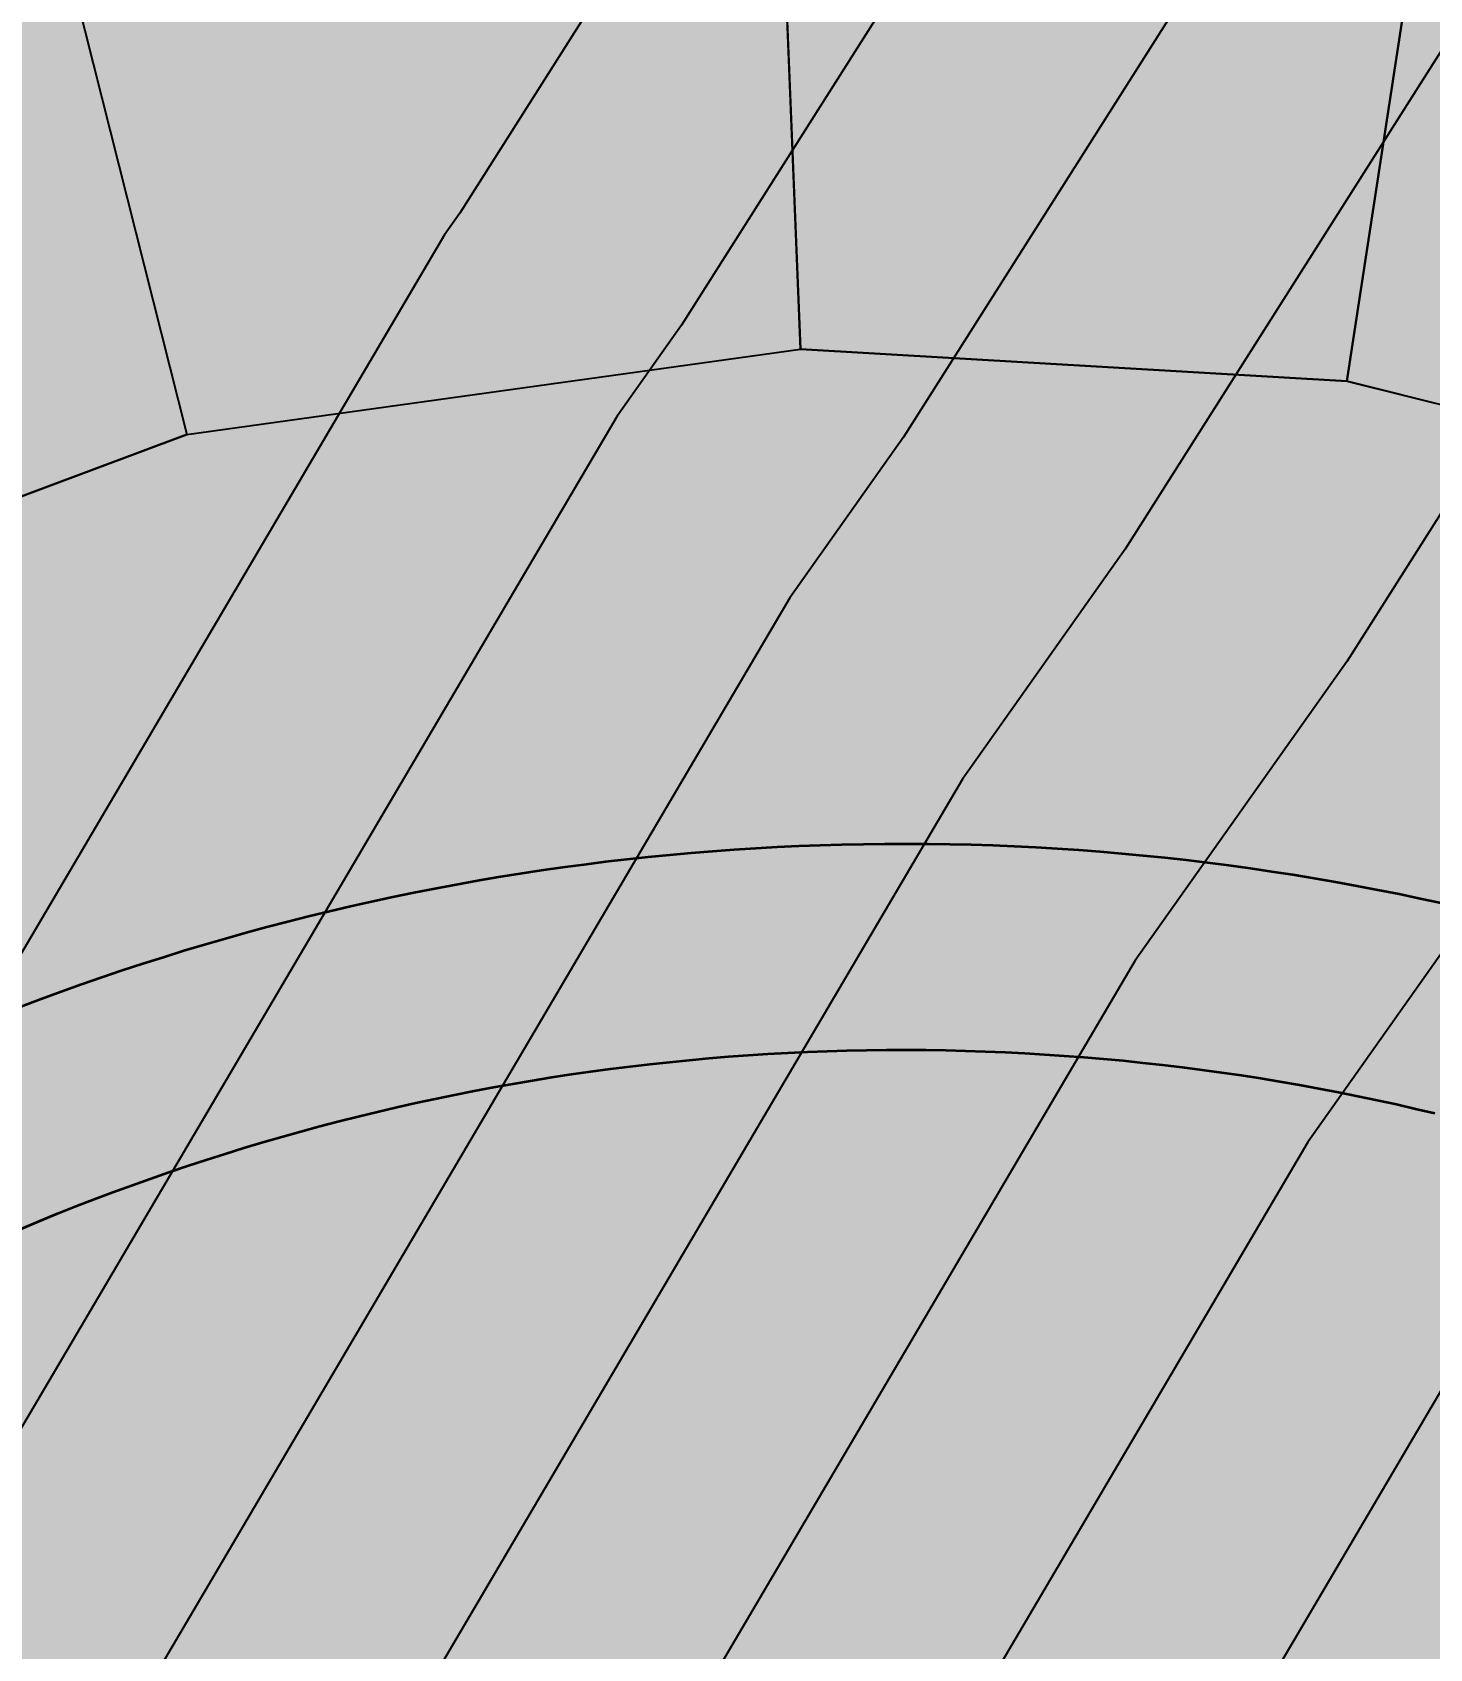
# Model space of a CAD drawing. Header units: metres. Extents: x 2711799 to 2711985, y 1236908 to 1237087.
# Drawn here: x 2711910.061 to 2711911.757, y 1237012.251 to 1237014.214 of the extents above; entities that cross this region are included whole.
import ezdxf

# ---------------------------------------------------------------- set-up
doc = ezdxf.new("R2010")
doc.units = ezdxf.units.M
doc.header["$PDMODE"] = 2
doc.header["$PDSIZE"] = -2
doc.linetypes.add('AUSGEZOGEN', pattern=[0])
for name, color, linetype, lineweight in [('XR$1$STANDARD_1', 7, 'AUSGEZOGEN', 13), ('XR$2$STANDARD_1', 7, 'AUSGEZOGEN', 13), ('XR$5$STANDARD_1', 7, 'AUSGEZOGEN', 13), ('XR$6$Vermassung Decke', 7, 'AUSGEZOGEN', 18)]:
    doc.layers.add(name, color=color, linetype=linetype, lineweight=lineweight)
doc.layers.add('XR$3$V02_Raumstempel', color=7, linetype='AUSGEZOGEN')
doc.layers.add('XR$3$V10_Achsen', color=7, linetype='AUSGEZOGEN')
doc.styles.add('ARIAL', font='arial.ttf')
doc.dimstyles.new('DIMSTYLE_6', dxfattribs={"dimtxt": 0.2, "dimasz": 0.2, "dimexe": 0, "dimexo": 0, "dimgap": 0.1, "dimtad": 2, "dimrnd": 0.005, "dimzin": 4, "dimdsep": 46, "dimtxsty": 'ARIAL', "dimblk1": 'ALL_ML_KREIS', "dimblk2": 'ALL_ML_KREIS', "dimsah": 1, "dimcen": 0, "dimclrd": 7, "dimclre": 7, "dimclrt": 7, "dimadec": 0, "dimazin": 0, "dimtfac": 1, "dimtdec": 0, "dimtix": 1, "dimtmove": 2, "dimatfit": 3, "dimfxl": 0, "dimtzin": 0, "dimlwd": 0, "dimlwe": 18, "dimarcsym": 0})

# ---------------------------------------------------------------- blocks, each defined once
blk = doc.blocks.new('COMPLEXOBJECT_0')
at = {"layer": 'XR$1$STANDARD_1', "color": 7, "linetype": 'AUSGEZOGEN', "lineweight": 13, "transparency": 33554687, "invisible_edges": 3}
for points in [[(46.6485, 9.3572, -1.3266), (20.6477, 30.5331, -1.3266), (46.7775, 7.6803, -1.3266)], [(46.7775, 7.6803, -1.3266), (20.6477, 30.5331, -1.3266), (46.6739, 7.5108, -1.3266)], [(46.6739, 7.5108, -1.3266), (20.6477, 30.5331, -1.3266), (46.7664, 4.4497, -1.3266)], [(46.7664, 4.4497, -1.3266), (20.6477, 30.5331, -1.3266), (47.2711, 2.7839, -1.3266)], [(47.2711, 2.7839, -1.3266), (20.6477, 30.5331, -1.3266), (47.2944, 2.0702, -1.3266)], [(47.2944, 2.0702, -1.3266), (20.6477, 30.5331, -1.3266), (47.276, 1.9483, -1.3266)], [(47.276, 1.9483, -1.3266), (20.6477, 30.5331, -1.3266), (47.951, 0, -1.3266)], [(47.951, 0, -1.3266), (20.6477, 30.5331, -1.3266), (35.4227, 0.3852, -1.3266)]]:
    blk.add_3dface(points, dxfattribs=at)
blk = doc.blocks.new('COMPLEXOBJECT_26')
at = {"layer": 'XR$1$STANDARD_1', "color": 254, "linetype": 'AUSGEZOGEN', "lineweight": 25, "transparency": 33554687, "invisible_edges": 14}
blk.add_3dface([(36.6038, 4.5189, 1.0734), (36.798, 3.7504, 1.0734), (33.4474, 6.827, 1.0734)], dxfattribs=at)
blk = doc.blocks.new('COMPLEXOBJECT_88')
at = {"layer": 'XR$1$STANDARD_1', "color": 117, "linetype": 'AUSGEZOGEN', "lineweight": 25, "transparency": 33554687}
for points, invisible_edges in [([(38.6995, 2.2302, 0.4534), (39.994, 2.1934, 0.4534), (37.5759, 2.2621, 1.1712)], 2), ([(39.994, 2.1934, 0.4534), (39.994, 2.1934, 1.7878), (37.5759, 2.2621, 1.1712)], 14), ([(37.6881, 2.2589, 1.532), (37.5759, 2.2621, 1.1712), (38.916, 2.224, 1.5817)], 3), ([(39.6543, 2.203, 1.7712), (38.916, 2.224, 1.5817), (37.5759, 2.2621, 1.1712)], 14), ([(37.5759, 2.2621, 1.1712), (39.994, 2.1934, 1.7878), (39.6543, 2.203, 1.7712)], 13)]:
    blk.add_3dface(points, dxfattribs=dict(at, invisible_edges=invisible_edges))
blk = doc.blocks.new('COMPLEXOBJECT_90')
at = {"layer": 'XR$1$STANDARD_1', "color": 8, "linetype": 'AUSGEZOGEN', "lineweight": 25, "transparency": 33554687}
for points, invisible_edges in [([(37.2177, 4.6201, 0.4534), (37.5274, 5.847, 0.4534), (37.3848, 3.9589, 0.4534)], 3), ([(39.6274, 5.1975, 0.4534), (37.3848, 3.9589, 0.4534), (39.6274, 5.847, 0.4534)], 3), ([(39.6274, 5.847, 0.4534), (37.3848, 3.9589, 0.4534), (39.2774, 5.597, 0.4534)], 15), ([(37.3848, 3.9589, 0.4534), (37.5274, 5.847, 0.4534), (37.5274, 5.597, 0.4534)], 13), ([(37.5274, 5.597, 0.4534), (39.2774, 5.597, 0.4534), (37.3848, 3.9589, 0.4534)], 14), ([(39.6906, 4.8158, 0.4534), (37.3848, 3.9589, 0.4534), (39.6274, 5.1975, 0.4534)], 3), ([(39.857, 4.4932, 0.4534), (37.3848, 3.9589, 0.4534), (39.6906, 4.8158, 0.4534)], 3), ([(40.1145, 4.2399, 0.4534), (37.3848, 3.9589, 0.4534), (39.857, 4.4932, 0.4534)], 3), ([(40.4557, 4.0709, 0.4534), (37.3848, 3.9589, 0.4534), (40.1145, 4.2399, 0.4534)], 3), ([(40.6549, 4.0293, 0.4534), (37.3848, 3.9589, 0.4534), (40.4557, 4.0709, 0.4534)], 3), ([(43.2072, 3.9516, 0.4534), (37.3848, 3.9589, 0.4534), (40.6549, 4.0293, 0.4534)], 3), ([(37.665, 3.3563, 0.4534), (37.3848, 3.9589, 0.4534), (38.1089, 2.7494, 0.4534)], 2), ([(38.1089, 2.7494, 0.4534), (37.3848, 3.9589, 0.4534), (38.6995, 2.2302, 0.4534)], 3), ([(38.6995, 2.2302, 0.4534), (37.3848, 3.9589, 0.4534), (39.994, 2.1934, 0.4534)], 3), ([(39.994, 2.1934, 0.4534), (37.3848, 3.9589, 0.4534), (43.1544, 2.09, 0.4534)], 3), ([(43.1544, 2.09, 0.4534), (37.3848, 3.9589, 0.4534), (43.2072, 3.9516, 0.4534)], 3)]:
    blk.add_3dface(points, dxfattribs=dict(at, invisible_edges=invisible_edges))
blk = doc.blocks.new('COMPLEXOBJECT_91')
at = {"layer": 'XR$1$STANDARD_1', "color": 31, "linetype": 'AUSGEZOGEN', "lineweight": 25, "transparency": 33554687}
for points, invisible_edges in [([(37.1285, 3.0396, 1.0734), (37.665, 3.3563, 0.4534), (37.6387, 2.3421, 1.0734)], 2), ([(37.6387, 2.3421, 1.0734), (38.1089, 2.7494, 0.4534), (37.665, 3.3563, 0.4534)], 13), ([(38.1089, 2.7494, 0.4534), (37.6387, 2.3421, 1.0734), (37.6144, 2.2973, 1.1194)], 1)]:
    blk.add_3dface(points, dxfattribs=dict(at, invisible_edges=invisible_edges))
blk = doc.blocks.new('COMPLEXOBJECT_93')
at = {"layer": 'XR$1$STANDARD_1', "color": 31, "linetype": 'AUSGEZOGEN', "lineweight": 25, "transparency": 33554687}
for points, invisible_edges in [([(37.6144, 2.2973, 1.1194), (38.1089, 2.7494, 0.4534), (37.6012, 2.2649, 1.1525)], 2), ([(38.1089, 2.7494, 0.4534), (38.6995, 2.2302, 0.4534), (37.6012, 2.2649, 1.1525)], 14), ([(37.5759, 2.2621, 1.1712), (37.5797, 2.2656, 1.1662), (37.6012, 2.2649, 1.1525)], 12), ([(37.6012, 2.2649, 1.1525), (38.6995, 2.2302, 0.4534), (37.5759, 2.2621, 1.1712)], 13)]:
    blk.add_3dface(points, dxfattribs=dict(at, invisible_edges=invisible_edges))
blk = doc.blocks.new('Baugrube_$F38', base_point=(0, 0, -1.3266))
at = {"layer": 'XR$1$STANDARD_1', "color": 31, "linetype": 'AUSGEZOGEN', "lineweight": 25, "transparency": 33554687}
for points in [[(37.3848, 3.9589, 0.4534), (36.798, 3.7504, 1.0734), (36.6038, 4.5189, 1.0734), (37.2177, 4.6201, 0.4534)], [(37.665, 3.3563, 0.4534), (37.1285, 3.0396, 1.0734), (36.798, 3.7504, 1.0734), (37.3848, 3.9589, 0.4534)]]:
    blk.add_3dface(points, dxfattribs=at)
at = {"layer": 'XR$1$STANDARD_1', "color": 7, "linetype": 'AUSGEZOGEN', "lineweight": 13, "transparency": 33554687}
blk.add_blockref('COMPLEXOBJECT_0', (0, 0), dxfattribs=at)
at = {"layer": 'XR$1$STANDARD_1', "color": 254, "linetype": 'AUSGEZOGEN', "lineweight": 13, "transparency": 33554687}
blk.add_blockref('COMPLEXOBJECT_26', (0, 0), dxfattribs=at)
at = {"layer": 'XR$1$STANDARD_1', "color": 8, "linetype": 'AUSGEZOGEN', "lineweight": 13, "transparency": 33554687}
blk.add_blockref('COMPLEXOBJECT_90', (0, 0), dxfattribs=at)
at = {"layer": 'XR$1$STANDARD_1', "color": 31, "linetype": 'AUSGEZOGEN', "lineweight": 13, "transparency": 33554687}
for name in ['COMPLEXOBJECT_91', 'COMPLEXOBJECT_93']:
    blk.add_blockref(name, (0, 0), dxfattribs=at)
at = {"layer": 'XR$1$STANDARD_1', "color": 117, "linetype": 'AUSGEZOGEN', "lineweight": 13, "transparency": 33554687}
blk.add_blockref('COMPLEXOBJECT_88', (0, 0), dxfattribs=at)
blk = doc.blocks.new('Baugrube_$F39', base_point=(0, 0, -1.3266))
at = {"layer": 'XR$1$STANDARD_1', "linetype": 'AUSGEZOGEN', "lineweight": 25, "transparency": 33554687}
for color, points in [(8, [(37.1774, 5.847), (37.5274, 5.847), (37.5274, 5.597), (39.2774, 5.597), (39.2774, 5.847), (39.6274, 5.847), (39.6274, 5.1975), (39.6906, 4.8158), (39.857, 4.4932), (40.1145, 4.2399), (40.4557, 4.0709), (40.6549, 4.0293), (43.2072, 3.9516), (43.1544, 2.09), (39.994, 2.1934), (38.6995, 2.2302), (38.1089, 2.7494), (37.665, 3.3563), (37.3848, 3.9589), (37.2177, 4.6201), (37.1775, 5.1245)]), (31, [(37.3848, 3.9589), (36.798, 3.7504), (36.6038, 4.5189), (37.2177, 4.6201)]), (31, [(37.665, 3.3563), (37.1285, 3.0396), (36.798, 3.7504), (37.3848, 3.9589)]), (31, [(38.1089, 2.7494), (37.6144, 2.2973), (37.6387, 2.3421), (37.1285, 3.0396), (37.665, 3.3563)]), (31, [(38.6995, 2.2302), (37.5759, 2.2621), (37.5797, 2.2656), (37.6012, 2.2649), (37.6144, 2.2973), (38.1089, 2.7494)])]:
    blk.add_hatch(color=color, dxfattribs=at).paths.add_polyline_path(points, flags=16)
at = {"layer": 'XR$1$STANDARD_1', "color": 7, "linetype": 'AUSGEZOGEN', "lineweight": 13, "transparency": 33554687}
for points in [[(37.1774, 5.847), (37.5274, 5.847), (37.5274, 5.597), (39.2774, 5.597), (39.2774, 5.847), (39.6274, 5.847), (39.6274, 5.1975), (39.6906, 4.8158), (39.857, 4.4932), (40.1145, 4.2399), (40.4557, 4.0709), (40.6549, 4.0293), (43.2072, 3.9516), (43.1544, 2.09), (39.994, 2.1934), (38.6995, 2.2302), (38.1089, 2.7494), (37.665, 3.3563), (37.3848, 3.9589), (37.2177, 4.6201), (37.1775, 5.1245), (37.1774, 5.847)], [(37.3848, 3.9589), (36.798, 3.7504), (36.6038, 4.5189), (37.2177, 4.6201), (37.3848, 3.9589)], [(37.665, 3.3563), (37.1285, 3.0396), (36.798, 3.7504), (37.3848, 3.9589), (37.665, 3.3563)], [(38.1089, 2.7494), (37.6144, 2.2973), (37.6387, 2.3421), (37.1285, 3.0396), (37.665, 3.3563), (38.1089, 2.7494)], [(38.6995, 2.2302), (37.5759, 2.2621), (37.5797, 2.2656), (37.6012, 2.2649), (37.6144, 2.2973), (38.1089, 2.7494), (38.6995, 2.2302)]]:
    blk.add_lwpolyline(points, close=True, dxfattribs=at)
blk = doc.blocks.new('MUSTERELEMENT_23')
at = {"layer": 'XR$5$STANDARD_1', "color": 7, "linetype": 'AUSGEZOGEN', "lineweight": 18, "transparency": 33554687}
for p, q in [((12.9105, -11.8501), (12.7651, -11.8869)), ((13.0851, -11.9289), (12.7943, -12.0024)), ((12.9689, -12.0811), (12.8235, -12.1179)), ((13.1435, -12.1599), (12.8527, -12.2334)), ((13.0273, -12.3121), (12.8819, -12.3489))]:
    blk.add_line(p, q, dxfattribs=at)
blk = doc.blocks.new('ALL_ML_KREIS')
at = {"color": 0, "linetype": 'ByBlock', "lineweight": -2}
for p, q in [((0, -0.5), (0, 0.5)), ((-1, 0), (0.5, 0))]:
    blk.add_line(p, q, dxfattribs=at)
blk.add_circle((0, 0), 0.15, dxfattribs=at)
blk = doc.blocks.new('*D1377')
at = {"layer": 'DEFPOINTS', "color": 0, "transparency": 16777216}
for p in [(2711912.6583, 1237013.4876), (2711911.3365, 1237011.4166), (2711911.5069, 1237011.3249)]:
    blk.add_point(p, dxfattribs=at)
at = {"layer": 'XR$6$Vermassung Decke', "color": 7, "lineweight": 18, "transparency": 16777216}
for p, q in [((2711912.6583, 1237013.4876), (2711912.4967, 1237013.5745)), ((2711911.5069, 1237011.3249), (2711911.3365, 1237011.4166))]:
    blk.add_line(p, q, dxfattribs=at)
at = {"layer": 'XR$6$Vermassung Decke', "color": 7, "lineweight": 0, "transparency": 16777216}
blk.add_line((2711912.402, 1237013.3983), (2711911.4312, 1237011.5927), dxfattribs=at)
at = {"layer": 'XR$6$Vermassung Decke', "color": 7, "lineweight": 0, "transparency": 16777216, "xscale": 0.2, "yscale": 0.2, "zscale": 0.2}
for p, rotation in [((2711912.4967, 1237013.5745), 61.73568339642876), ((2711911.3365, 1237011.4166), 241.7356833964287)]:
    blk.add_blockref('ALL_ML_KREIS', p, dxfattribs=dict(at, rotation=rotation))
at = {"layer": 'XR$6$Vermassung Decke', "color": 7, "lineweight": 18, "transparency": 16777216, "insert": (2711912.0903, 1237012.3891), "char_height": 0.2, "width": 0.666667, "attachment_point": 5, "rotation": 61.7357, "style": 'ARIAL'}
blk.add_mtext('2.45', dxfattribs=at)

msp = doc.modelspace()

# ---------------------------------------------------------------- linework, layer by layer
at = {"layer": 'XR$2$STANDARD_1', "color": 1, "linetype": 'AUSGEZOGEN', "lineweight": 35, "transparency": 33554687}
for p, q in [((2711910.8346, 1237013.2151, 640.05), (2711910.8085, 1237013.2125, 640.05)), ((2711910.8346, 1237013.2151, 640.05), (2711910.8085, 1237013.2125, 640.05)), ((2711910.8606, 1237013.2175, 640.05), (2711910.8346, 1237013.2151, 640.05)), ((2711910.8606, 1237013.2175, 640.05), (2711910.8346, 1237013.2151, 640.05)), ((2711910.8867, 1237013.2196, 640.05), (2711910.8606, 1237013.2175, 640.05)), ((2711910.8867, 1237013.2196, 640.05), (2711910.8606, 1237013.2175, 640.05)), ((2711910.9128, 1237013.2215, 640.05), (2711910.8867, 1237013.2196, 640.05)), ((2711910.9128, 1237013.2215, 640.05), (2711910.8867, 1237013.2196, 640.05)), ((2711910.939, 1237013.2232, 640.05), (2711910.9128, 1237013.2215, 640.05)), ((2711910.939, 1237013.2232, 640.05), (2711910.9128, 1237013.2215, 640.05)), ((2711910.9651, 1237013.2246, 640.05), (2711910.939, 1237013.2232, 640.05)), ((2711910.9651, 1237013.2246, 640.05), (2711910.939, 1237013.2232, 640.05)), ((2711910.9912, 1237013.2258, 640.05), (2711910.9651, 1237013.2246, 640.05)), ((2711910.9912, 1237013.2258, 640.05), (2711910.9651, 1237013.2246, 640.05)), ((2711911.0174, 1237013.2268, 640.05), (2711910.9912, 1237013.2258, 640.05)), ((2711911.0174, 1237013.2268, 640.05), (2711910.9912, 1237013.2258, 640.05)), ((2711911.0436, 1237013.2276, 640.05), (2711911.0174, 1237013.2268, 640.05)), ((2711911.0436, 1237013.2276, 640.05), (2711911.0174, 1237013.2268, 640.05)), ((2711911.0697, 1237013.2281, 640.05), (2711911.0436, 1237013.2276, 640.05)), ((2711911.0697, 1237013.2281, 640.05), (2711911.0436, 1237013.2276, 640.05)), ((2711911.0959, 1237013.2284, 640.05), (2711911.0697, 1237013.2281, 640.05)), ((2711911.0959, 1237013.2284, 640.05), (2711911.0697, 1237013.2281, 640.05)), ((2711911.1221, 1237013.2285, 640.05), (2711911.0959, 1237013.2284, 640.05)), ((2711911.1221, 1237013.2285, 640.05), (2711911.0959, 1237013.2284, 640.05)), ((2711911.1483, 1237013.2283, 640.05), (2711911.1221, 1237013.2285, 640.05)), ((2711911.1483, 1237013.2283, 640.05), (2711911.1221, 1237013.2285, 640.05)), ((2711911.1745, 1237013.228, 640.05), (2711911.1483, 1237013.2283, 640.05)), ((2711911.1745, 1237013.228, 640.05), (2711911.1483, 1237013.2283, 640.05)), ((2711911.2006, 1237013.2274, 640.05), (2711911.1745, 1237013.228, 640.05)), ((2711911.2006, 1237013.2274, 640.05), (2711911.1745, 1237013.228, 640.05)), ((2711911.2268, 1237013.2265, 640.05), (2711911.2006, 1237013.2274, 640.05)), ((2711911.2268, 1237013.2265, 640.05), (2711911.2006, 1237013.2274, 640.05)), ((2711911.2529, 1237013.2255, 640.05), (2711911.2268, 1237013.2265, 640.05)), ((2711911.2529, 1237013.2255, 640.05), (2711911.2268, 1237013.2265, 640.05)), ((2711911.2791, 1237013.2242, 640.05), (2711911.2529, 1237013.2255, 640.05)), ((2711911.2791, 1237013.2242, 640.05), (2711911.2529, 1237013.2255, 640.05)), ((2711911.3052, 1237013.2226, 640.05), (2711911.2791, 1237013.2242, 640.05)), ((2711911.3052, 1237013.2226, 640.05), (2711911.2791, 1237013.2242, 640.05)), ((2711911.3313, 1237013.2209, 640.05), (2711911.3052, 1237013.2226, 640.05)), ((2711911.3313, 1237013.2209, 640.05), (2711911.3052, 1237013.2226, 640.05)), ((2711911.3574, 1237013.2189, 640.05), (2711911.3313, 1237013.2209, 640.05)), ((2711911.3574, 1237013.2189, 640.05), (2711911.3313, 1237013.2209, 640.05)), ((2711911.3835, 1237013.2167, 640.05), (2711911.3574, 1237013.2189, 640.05)), ((2711911.3835, 1237013.2167, 640.05), (2711911.3574, 1237013.2189, 640.05)), ((2711911.4096, 1237013.2143, 640.05), (2711911.3835, 1237013.2167, 640.05)), ((2711911.4096, 1237013.2143, 640.05), (2711911.3835, 1237013.2167, 640.05)), ((2711911.4356, 1237013.2116, 640.05), (2711911.4096, 1237013.2143, 640.05)), ((2711911.4356, 1237013.2116, 640.05), (2711911.4096, 1237013.2143, 640.05)), ((2711910.6786, 1237013.1962, 640.05), (2711910.6528, 1237013.1922, 640.05)), ((2711910.6786, 1237013.1962, 640.05), (2711910.6528, 1237013.1922, 640.05)), ((2711910.7046, 1237013.1999, 640.05), (2711910.6786, 1237013.1962, 640.05)), ((2711910.7046, 1237013.1999, 640.05), (2711910.6786, 1237013.1962, 640.05)), ((2711910.7305, 1237013.2034, 640.05), (2711910.7046, 1237013.1999, 640.05)), ((2711910.7305, 1237013.2034, 640.05), (2711910.7046, 1237013.1999, 640.05)), ((2711910.7565, 1237013.2067, 640.05), (2711910.7305, 1237013.2034, 640.05)), ((2711910.7565, 1237013.2067, 640.05), (2711910.7305, 1237013.2034, 640.05)), ((2711910.7825, 1237013.2097, 640.05), (2711910.7565, 1237013.2067, 640.05)), ((2711910.7825, 1237013.2097, 640.05), (2711910.7565, 1237013.2067, 640.05)), ((2711910.8085, 1237013.2125, 640.05), (2711910.7825, 1237013.2097, 640.05)), ((2711910.8085, 1237013.2125, 640.05), (2711910.7825, 1237013.2097, 640.05)), ((2711911.4617, 1237013.2087, 640.05), (2711911.4356, 1237013.2116, 640.05)), ((2711911.4617, 1237013.2087, 640.05), (2711911.4356, 1237013.2116, 640.05)), ((2711911.4877, 1237013.2056, 640.05), (2711911.4617, 1237013.2087, 640.05)), ((2711911.4877, 1237013.2056, 640.05), (2711911.4617, 1237013.2087, 640.05)), ((2711911.5136, 1237013.2023, 640.05), (2711911.4877, 1237013.2056, 640.05)), ((2711911.5136, 1237013.2023, 640.05), (2711911.4877, 1237013.2056, 640.05)), ((2711911.5396, 1237013.1987, 640.05), (2711911.5136, 1237013.2023, 640.05)), ((2711911.5396, 1237013.1987, 640.05), (2711911.5136, 1237013.2023, 640.05)), ((2711911.5655, 1237013.1949, 640.05), (2711911.5396, 1237013.1987, 640.05)), ((2711911.5655, 1237013.1949, 640.05), (2711911.5396, 1237013.1987, 640.05)), ((2711911.5913, 1237013.1909, 640.05), (2711911.5655, 1237013.1949, 640.05)), ((2711911.5913, 1237013.1909, 640.05), (2711911.5655, 1237013.1949, 640.05)), ((2711910.5753, 1237013.179, 640.05), (2711910.5496, 1237013.1742, 640.05)), ((2711910.5753, 1237013.179, 640.05), (2711910.5496, 1237013.1742, 640.05)), ((2711910.6011, 1237013.1837, 640.05), (2711910.5753, 1237013.179, 640.05)), ((2711910.6011, 1237013.1837, 640.05), (2711910.5753, 1237013.179, 640.05)), ((2711910.6269, 1237013.1881, 640.05), (2711910.6011, 1237013.1837, 640.05)), ((2711910.6269, 1237013.1881, 640.05), (2711910.6011, 1237013.1837, 640.05)), ((2711910.6528, 1237013.1922, 640.05), (2711910.6269, 1237013.1881, 640.05)), ((2711910.6528, 1237013.1922, 640.05), (2711910.6269, 1237013.1881, 640.05)), ((2711911.6172, 1237013.1867, 640.05), (2711911.5913, 1237013.1909, 640.05)), ((2711911.6172, 1237013.1867, 640.05), (2711911.5913, 1237013.1909, 640.05)), ((2711911.643, 1237013.1822, 640.05), (2711911.6172, 1237013.1867, 640.05)), ((2711911.643, 1237013.1822, 640.05), (2711911.6172, 1237013.1867, 640.05)), ((2711911.6687, 1237013.1775, 640.05), (2711911.643, 1237013.1822, 640.05)), ((2711911.6687, 1237013.1775, 640.05), (2711911.643, 1237013.1822, 640.05)), ((2711911.6944, 1237013.1726, 640.05), (2711911.6687, 1237013.1775, 640.05)), ((2711911.6944, 1237013.1726, 640.05), (2711911.6687, 1237013.1775, 640.05)), ((2711910.4727, 1237013.1583, 640.05), (2711910.4472, 1237013.1526, 640.05)), ((2711910.4727, 1237013.1583, 640.05), (2711910.4472, 1237013.1526, 640.05)), ((2711910.4983, 1237013.1638, 640.05), (2711910.4727, 1237013.1583, 640.05)), ((2711910.4983, 1237013.1638, 640.05), (2711910.4727, 1237013.1583, 640.05)), ((2711910.5239, 1237013.1691, 640.05), (2711910.4983, 1237013.1638, 640.05)), ((2711910.5239, 1237013.1691, 640.05), (2711910.4983, 1237013.1638, 640.05)), ((2711910.5496, 1237013.1742, 640.05), (2711910.5239, 1237013.1691, 640.05)), ((2711910.5496, 1237013.1742, 640.05), (2711910.5239, 1237013.1691, 640.05)), ((2711911.7201, 1237013.1674, 640.05), (2711911.6944, 1237013.1726, 640.05)), ((2711911.7201, 1237013.1674, 640.05), (2711911.6944, 1237013.1726, 640.05)), ((2711911.7457, 1237013.1621, 640.05), (2711911.7201, 1237013.1674, 640.05)), ((2711911.7457, 1237013.1621, 640.05), (2711911.7201, 1237013.1674, 640.05)), ((2711911.7713, 1237013.1565, 640.05), (2711911.7457, 1237013.1621, 640.05)), ((2711911.7713, 1237013.1565, 640.05), (2711911.7457, 1237013.1621, 640.05)), ((2711910.3962, 1237013.1404, 640.05), (2711910.3709, 1237013.134, 640.05)), ((2711910.3962, 1237013.1404, 640.05), (2711910.3709, 1237013.134, 640.05)), ((2711910.4217, 1237013.1466, 640.05), (2711910.3962, 1237013.1404, 640.05)), ((2711910.4217, 1237013.1466, 640.05), (2711910.3962, 1237013.1404, 640.05)), ((2711910.4472, 1237013.1526, 640.05), (2711910.4217, 1237013.1466, 640.05)), ((2711910.4472, 1237013.1526, 640.05), (2711910.4217, 1237013.1466, 640.05)), ((2711910.3203, 1237013.1205, 640.05), (2711910.2951, 1237013.1135, 640.05)), ((2711910.3203, 1237013.1205, 640.05), (2711910.2951, 1237013.1135, 640.05)), ((2711910.3455, 1237013.1274, 640.05), (2711910.3203, 1237013.1205, 640.05)), ((2711910.3455, 1237013.1274, 640.05), (2711910.3203, 1237013.1205, 640.05)), ((2711910.3709, 1237013.134, 640.05), (2711910.3455, 1237013.1274, 640.05)), ((2711910.3709, 1237013.134, 640.05), (2711910.3455, 1237013.1274, 640.05)), ((2711910.2448, 1237013.0987, 640.05), (2711910.2198, 1237013.0909, 640.05)), ((2711910.2448, 1237013.0987, 640.05), (2711910.2198, 1237013.0909, 640.05)), ((2711910.2699, 1237013.1062, 640.05), (2711910.2448, 1237013.0987, 640.05)), ((2711910.2699, 1237013.1062, 640.05), (2711910.2448, 1237013.0987, 640.05)), ((2711910.2951, 1237013.1135, 640.05), (2711910.2699, 1237013.1062, 640.05)), ((2711910.2951, 1237013.1135, 640.05), (2711910.2699, 1237013.1062, 640.05)), ((2711910.1949, 1237013.083, 640.05), (2711910.17, 1237013.0748, 640.05)), ((2711910.1949, 1237013.083, 640.05), (2711910.17, 1237013.0748, 640.05)), ((2711910.2198, 1237013.0909, 640.05), (2711910.1949, 1237013.083, 640.05)), ((2711910.2198, 1237013.0909, 640.05), (2711910.1949, 1237013.083, 640.05)), ((2711910.1205, 1237013.0578, 640.05), (2711910.0958, 1237013.049, 640.05)), ((2711910.1205, 1237013.0578, 640.05), (2711910.0958, 1237013.049, 640.05)), ((2711910.1452, 1237013.0664, 640.05), (2711910.1205, 1237013.0578, 640.05)), ((2711910.1452, 1237013.0664, 640.05), (2711910.1205, 1237013.0578, 640.05)), ((2711910.17, 1237013.0748, 640.05), (2711910.1452, 1237013.0664, 640.05)), ((2711910.17, 1237013.0748, 640.05), (2711910.1452, 1237013.0664, 640.05)), ((2711910.0713, 1237013.04, 640.05), (2711910.0468, 1237013.0308, 640.05)), ((2711910.0713, 1237013.04, 640.05), (2711910.0468, 1237013.0308, 640.05)), ((2711910.0958, 1237013.049, 640.05), (2711910.0713, 1237013.04, 640.05)), ((2711910.0958, 1237013.049, 640.05), (2711910.0713, 1237013.04, 640.05)), ((2711910.7866, 1237012.9585, 640.05), (2711910.8104, 1237012.9613, 640.05)), ((2711910.7866, 1237012.9585, 640.05), (2711910.8104, 1237012.9613, 640.05)), ((2711910.8104, 1237012.9613, 640.05), (2711910.8343, 1237012.9638, 640.05)), ((2711910.8104, 1237012.9613, 640.05), (2711910.8343, 1237012.9638, 640.05)), ((2711910.8343, 1237012.9638, 640.05), (2711910.8582, 1237012.9662, 640.05)), ((2711910.8343, 1237012.9638, 640.05), (2711910.8582, 1237012.9662, 640.05)), ((2711910.8582, 1237012.9662, 640.05), (2711910.8821, 1237012.9684, 640.05)), ((2711910.8582, 1237012.9662, 640.05), (2711910.8821, 1237012.9684, 640.05)), ((2711910.8821, 1237012.9684, 640.05), (2711910.906, 1237012.9703, 640.05)), ((2711910.8821, 1237012.9684, 640.05), (2711910.906, 1237012.9703, 640.05)), ((2711910.906, 1237012.9703, 640.05), (2711910.9299, 1237012.9721, 640.05)), ((2711910.906, 1237012.9703, 640.05), (2711910.9299, 1237012.9721, 640.05)), ((2711910.9299, 1237012.9721, 640.05), (2711910.9539, 1237012.9736, 640.05)), ((2711910.9299, 1237012.9721, 640.05), (2711910.9539, 1237012.9736, 640.05)), ((2711910.9539, 1237012.9736, 640.05), (2711910.9778, 1237012.9749, 640.05)), ((2711910.9539, 1237012.9736, 640.05), (2711910.9778, 1237012.9749, 640.05)), ((2711910.9778, 1237012.9749, 640.05), (2711911.0018, 1237012.976, 640.05)), ((2711910.9778, 1237012.9749, 640.05), (2711911.0018, 1237012.976, 640.05)), ((2711911.0018, 1237012.976, 640.05), (2711911.0258, 1237012.977, 640.05)), ((2711911.0018, 1237012.976, 640.05), (2711911.0258, 1237012.977, 640.05)), ((2711911.0258, 1237012.977, 640.05), (2711911.0498, 1237012.9777, 640.05)), ((2711911.0258, 1237012.977, 640.05), (2711911.0498, 1237012.9777, 640.05)), ((2711911.0498, 1237012.9777, 640.05), (2711911.0737, 1237012.9781, 640.05)), ((2711911.0498, 1237012.9777, 640.05), (2711911.0737, 1237012.9781, 640.05)), ((2711911.0737, 1237012.9781, 640.05), (2711911.0977, 1237012.9784, 640.05)), ((2711911.0737, 1237012.9781, 640.05), (2711911.0977, 1237012.9784, 640.05)), ((2711911.0977, 1237012.9784, 640.05), (2711911.1217, 1237012.9785, 640.05)), ((2711911.0977, 1237012.9784, 640.05), (2711911.1217, 1237012.9785, 640.05)), ((2711911.1217, 1237012.9785, 640.05), (2711911.1457, 1237012.9784, 640.05)), ((2711911.1217, 1237012.9785, 640.05), (2711911.1457, 1237012.9784, 640.05)), ((2711911.1457, 1237012.9784, 640.05), (2711911.1697, 1237012.978, 640.05)), ((2711911.1457, 1237012.9784, 640.05), (2711911.1697, 1237012.978, 640.05)), ((2711911.1697, 1237012.978, 640.05), (2711911.1937, 1237012.9775, 640.05)), ((2711911.1697, 1237012.978, 640.05), (2711911.1937, 1237012.9775, 640.05)), ((2711911.1937, 1237012.9775, 640.05), (2711911.2177, 1237012.9767, 640.05)), ((2711911.1937, 1237012.9775, 640.05), (2711911.2177, 1237012.9767, 640.05)), ((2711911.2177, 1237012.9767, 640.05), (2711911.2417, 1237012.9757, 640.05)), ((2711911.2177, 1237012.9767, 640.05), (2711911.2417, 1237012.9757, 640.05)), ((2711911.2417, 1237012.9757, 640.05), (2711911.2657, 1237012.9745, 640.05)), ((2711911.2417, 1237012.9757, 640.05), (2711911.2657, 1237012.9745, 640.05)), ((2711911.2657, 1237012.9745, 640.05), (2711911.2896, 1237012.9731, 640.05)), ((2711911.2657, 1237012.9745, 640.05), (2711911.2896, 1237012.9731, 640.05)), ((2711911.2896, 1237012.9731, 640.05), (2711911.3136, 1237012.9715, 640.05)), ((2711911.2896, 1237012.9731, 640.05), (2711911.3136, 1237012.9715, 640.05)), ((2711911.3136, 1237012.9715, 640.05), (2711911.3375, 1237012.9697, 640.05)), ((2711911.3136, 1237012.9715, 640.05), (2711911.3375, 1237012.9697, 640.05)), ((2711911.3375, 1237012.9697, 640.05), (2711911.3614, 1237012.9677, 640.05)), ((2711911.3375, 1237012.9697, 640.05), (2711911.3614, 1237012.9677, 640.05)), ((2711911.3614, 1237012.9677, 640.05), (2711911.3853, 1237012.9655, 640.05)), ((2711911.3614, 1237012.9677, 640.05), (2711911.3853, 1237012.9655, 640.05)), ((2711911.3853, 1237012.9655, 640.05), (2711911.4092, 1237012.963, 640.05)), ((2711911.3853, 1237012.9655, 640.05), (2711911.4092, 1237012.963, 640.05)), ((2711911.4092, 1237012.963, 640.05), (2711911.433, 1237012.9604, 640.05)), ((2711911.4092, 1237012.963, 640.05), (2711911.433, 1237012.9604, 640.05)), ((2711911.433, 1237012.9604, 640.05), (2711911.4568, 1237012.9575, 640.05)), ((2711911.433, 1237012.9604, 640.05), (2711911.4568, 1237012.9575, 640.05)), ((2711910.6442, 1237012.9374, 640.05), (2711910.6678, 1237012.9414, 640.05)), ((2711910.6442, 1237012.9374, 640.05), (2711910.6678, 1237012.9414, 640.05)), ((2711910.6678, 1237012.9414, 640.05), (2711910.6915, 1237012.9452, 640.05)), ((2711910.6678, 1237012.9414, 640.05), (2711910.6915, 1237012.9452, 640.05)), ((2711910.6915, 1237012.9452, 640.05), (2711910.7152, 1237012.9489, 640.05)), ((2711910.6915, 1237012.9452, 640.05), (2711910.7152, 1237012.9489, 640.05)), ((2711910.7152, 1237012.9489, 640.05), (2711910.739, 1237012.9523, 640.05)), ((2711910.7152, 1237012.9489, 640.05), (2711910.739, 1237012.9523, 640.05)), ((2711910.739, 1237012.9523, 640.05), (2711910.7628, 1237012.9555, 640.05)), ((2711910.739, 1237012.9523, 640.05), (2711910.7628, 1237012.9555, 640.05)), ((2711910.7628, 1237012.9555, 640.05), (2711910.7866, 1237012.9585, 640.05)), ((2711910.7628, 1237012.9555, 640.05), (2711910.7866, 1237012.9585, 640.05)), ((2711911.4568, 1237012.9575, 640.05), (2711911.4806, 1237012.9545, 640.05)), ((2711911.4568, 1237012.9575, 640.05), (2711911.4806, 1237012.9545, 640.05)), ((2711911.4806, 1237012.9545, 640.05), (2711911.5044, 1237012.9512, 640.05)), ((2711911.4806, 1237012.9545, 640.05), (2711911.5044, 1237012.9512, 640.05)), ((2711911.5044, 1237012.9512, 640.05), (2711911.5282, 1237012.9477, 640.05)), ((2711911.5044, 1237012.9512, 640.05), (2711911.5282, 1237012.9477, 640.05)), ((2711911.5282, 1237012.9477, 640.05), (2711911.5519, 1237012.944, 640.05)), ((2711911.5282, 1237012.9477, 640.05), (2711911.5519, 1237012.944, 640.05)), ((2711911.5519, 1237012.944, 640.05), (2711911.5755, 1237012.9401, 640.05)), ((2711911.5519, 1237012.944, 640.05), (2711911.5755, 1237012.9401, 640.05)), ((2711911.5755, 1237012.9401, 640.05), (2711911.5992, 1237012.936, 640.05)), ((2711911.5755, 1237012.9401, 640.05), (2711911.5992, 1237012.936, 640.05)), ((2711910.5499, 1237012.9192, 640.05), (2711910.5734, 1237012.9241, 640.05)), ((2711910.5499, 1237012.9192, 640.05), (2711910.5734, 1237012.9241, 640.05)), ((2711910.5734, 1237012.9241, 640.05), (2711910.597, 1237012.9287, 640.05)), ((2711910.5734, 1237012.9241, 640.05), (2711910.597, 1237012.9287, 640.05)), ((2711910.597, 1237012.9287, 640.05), (2711910.6206, 1237012.9332, 640.05)), ((2711910.597, 1237012.9287, 640.05), (2711910.6206, 1237012.9332, 640.05)), ((2711910.6206, 1237012.9332, 640.05), (2711910.6442, 1237012.9374, 640.05)), ((2711910.6206, 1237012.9332, 640.05), (2711910.6442, 1237012.9374, 640.05)), ((2711911.5992, 1237012.936, 640.05), (2711911.6228, 1237012.9317, 640.05)), ((2711911.5992, 1237012.936, 640.05), (2711911.6228, 1237012.9317, 640.05)), ((2711911.6228, 1237012.9317, 640.05), (2711911.6464, 1237012.9272, 640.05)), ((2711911.6228, 1237012.9317, 640.05), (2711911.6464, 1237012.9272, 640.05)), ((2711911.6464, 1237012.9272, 640.05), (2711911.6699, 1237012.9225, 640.05)), ((2711911.6464, 1237012.9272, 640.05), (2711911.6699, 1237012.9225, 640.05)), ((2711911.6699, 1237012.9225, 640.05), (2711911.6934, 1237012.9176, 640.05)), ((2711911.6699, 1237012.9225, 640.05), (2711911.6934, 1237012.9176, 640.05)), ((2711910.4564, 1237012.8978, 640.05), (2711910.4797, 1237012.9034, 640.05)), ((2711910.4564, 1237012.8978, 640.05), (2711910.4797, 1237012.9034, 640.05)), ((2711910.4797, 1237012.9034, 640.05), (2711910.5031, 1237012.9089, 640.05)), ((2711910.4797, 1237012.9034, 640.05), (2711910.5031, 1237012.9089, 640.05)), ((2711910.5031, 1237012.9089, 640.05), (2711910.5265, 1237012.9142, 640.05)), ((2711910.5031, 1237012.9089, 640.05), (2711910.5265, 1237012.9142, 640.05)), ((2711910.5265, 1237012.9142, 640.05), (2711910.5499, 1237012.9192, 640.05)), ((2711910.5265, 1237012.9142, 640.05), (2711910.5499, 1237012.9192, 640.05)), ((2711911.6934, 1237012.9176, 640.05), (2711911.7168, 1237012.9125, 640.05)), ((2711911.6934, 1237012.9176, 640.05), (2711911.7168, 1237012.9125, 640.05)), ((2711911.7168, 1237012.9125, 640.05), (2711911.7402, 1237012.9071, 640.05)), ((2711911.7168, 1237012.9125, 640.05), (2711911.7402, 1237012.9071, 640.05)), ((2711911.7402, 1237012.9071, 640.05), (2711911.7636, 1237012.9016, 640.05)), ((2711911.7402, 1237012.9071, 640.05), (2711911.7636, 1237012.9016, 640.05)), ((2711910.3867, 1237012.8795, 640.05), (2711910.4099, 1237012.8858, 640.05)), ((2711910.3867, 1237012.8795, 640.05), (2711910.4099, 1237012.8858, 640.05)), ((2711910.4099, 1237012.8858, 640.05), (2711910.4331, 1237012.8919, 640.05)), ((2711910.4099, 1237012.8858, 640.05), (2711910.4331, 1237012.8919, 640.05)), ((2711910.4331, 1237012.8919, 640.05), (2711910.4564, 1237012.8978, 640.05)), ((2711910.4331, 1237012.8919, 640.05), (2711910.4564, 1237012.8978, 640.05)), ((2711910.3176, 1237012.8595, 640.05), (2711910.3406, 1237012.8664, 640.05)), ((2711910.3176, 1237012.8595, 640.05), (2711910.3406, 1237012.8664, 640.05)), ((2711910.3406, 1237012.8664, 640.05), (2711910.3636, 1237012.873, 640.05)), ((2711910.3406, 1237012.8664, 640.05), (2711910.3636, 1237012.873, 640.05)), ((2711910.3636, 1237012.873, 640.05), (2711910.3867, 1237012.8795, 640.05)), ((2711910.3636, 1237012.873, 640.05), (2711910.3867, 1237012.8795, 640.05)), ((2711910.249, 1237012.8376, 640.05), (2711910.2718, 1237012.8451, 640.05)), ((2711910.249, 1237012.8376, 640.05), (2711910.2718, 1237012.8451, 640.05)), ((2711910.2718, 1237012.8451, 640.05), (2711910.2947, 1237012.8524, 640.05)), ((2711910.2718, 1237012.8451, 640.05), (2711910.2947, 1237012.8524, 640.05)), ((2711910.2947, 1237012.8524, 640.05), (2711910.3176, 1237012.8595, 640.05)), ((2711910.2947, 1237012.8524, 640.05), (2711910.3176, 1237012.8595, 640.05)), ((2711910.181, 1237012.814, 640.05), (2711910.2036, 1237012.8221, 640.05)), ((2711910.181, 1237012.814, 640.05), (2711910.2036, 1237012.8221, 640.05)), ((2711910.2036, 1237012.8221, 640.05), (2711910.2263, 1237012.8299, 640.05)), ((2711910.2036, 1237012.8221, 640.05), (2711910.2263, 1237012.8299, 640.05)), ((2711910.2263, 1237012.8299, 640.05), (2711910.249, 1237012.8376, 640.05)), ((2711910.2263, 1237012.8299, 640.05), (2711910.249, 1237012.8376, 640.05)), ((2711910.136, 1237012.7972, 640.05), (2711910.1585, 1237012.8057, 640.05)), ((2711910.136, 1237012.7972, 640.05), (2711910.1585, 1237012.8057, 640.05)), ((2711910.1585, 1237012.8057, 640.05), (2711910.181, 1237012.814, 640.05)), ((2711910.1585, 1237012.8057, 640.05), (2711910.181, 1237012.814, 640.05)), ((2711910.0913, 1237012.7797, 640.05), (2711910.1136, 1237012.7886, 640.05)), ((2711910.0913, 1237012.7797, 640.05), (2711910.1136, 1237012.7886, 640.05)), ((2711910.1136, 1237012.7886, 640.05), (2711910.136, 1237012.7972, 640.05)), ((2711910.1136, 1237012.7886, 640.05), (2711910.136, 1237012.7972, 640.05)), ((2711910.047, 1237012.7614, 640.05), (2711910.0691, 1237012.7707, 640.05)), ((2711910.047, 1237012.7614, 640.05), (2711910.0691, 1237012.7707, 640.05)), ((2711910.0691, 1237012.7707, 640.05), (2711910.0913, 1237012.7797, 640.05)), ((2711910.0691, 1237012.7707, 640.05), (2711910.0913, 1237012.7797, 640.05))]:
    msp.add_line(p, q, dxfattribs=at)
at = {"layer": 'XR$3$V02_Raumstempel', "transparency": 33554687}
msp.add_polyline3d([(2711918.4652, 1237024.175, 635), (2711916.1481, 1237021.413, 635), (2711915.6711, 1237020.7039, 635), (2711913.3887, 1237017.209, 635), (2711913.022, 1237016.7252, 635), (2711911.1184, 1237013.7225, 635), (2711910.9804, 1237013.5275, 635), (2711908.7611, 1237009.7593, 635), (2711908.4625, 1237009.3581, 635), (2711908.3283, 1237009.1078, 635), (2711906.2188, 1237005.5757, 635)], dxfattribs=at)
at = {"layer": 'XR$3$V10_Achsen', "transparency": 33554687}
for points in [[(2711918.1906, 1237024.8268, 634.6), (2711915.5102, 1237021.6318, 634.6), (2711915.4099, 1237021.4827, 634.6), (2711912.7875, 1237017.4671, 634.6), (2711912.7487, 1237017.416, 634.6), (2711910.5797, 1237013.9946, 634.6), (2711910.561, 1237013.9682, 634.6), (2711908.04, 1237009.6876, 634.6), (2711908.0215, 1237009.6627, 634.6), (2711908.0132, 1237009.6472, 634.6), (2711907.2092, 1237008.301, 634.6), (2711906.488, 1237007.5827, 634.6), (2711905.2948, 1237005.9505, 634.6)], [(2711919.5167, 1237024.6403, 635.4), (2711918.7399, 1237023.5233, 635.4), (2711916.7859, 1237021.1942, 635.4), (2711915.9323, 1237019.9251, 635.4), (2711913.9899, 1237016.9508, 635.4), (2711913.2952, 1237016.0344, 635.4), (2711911.6571, 1237013.4504, 635.4), (2711911.3997, 1237013.0869, 635.4), (2711909.4821, 1237009.831, 635.4), (2711908.9035, 1237009.0535, 635.4), (2711908.6435, 1237008.5684, 635.4), (2711906.7876, 1237005.4609, 635.4)], [(2711919.8099, 1237024.5385, 635.6), (2711918.8773, 1237023.1974, 635.6), (2711917.1049, 1237021.0848, 635.6), (2711916.0629, 1237019.5357, 635.6), (2711914.2905, 1237016.8217, 635.6), (2711913.4318, 1237015.6891, 635.6), (2711911.9264, 1237013.3144, 635.6), (2711911.6093, 1237012.8666, 635.6), (2711909.8427, 1237009.8668, 635.6), (2711909.124, 1237008.9012, 635.6), (2711908.801, 1237008.2987, 635.6), (2711907.0719, 1237005.4035, 635.6)], [(2711918.3279, 1237024.5009, 634.8), (2711915.8291, 1237021.5224, 634.8), (2711915.5405, 1237021.0933, 634.8), (2711913.0881, 1237017.338, 634.8), (2711912.8853, 1237017.0706, 634.8), (2711910.8491, 1237013.8585, 634.8), (2711910.7707, 1237013.7479, 634.8), (2711908.4006, 1237009.7235, 634.8), (2711908.242, 1237009.5104, 634.8), (2711908.1708, 1237009.3775, 634.8), (2711905.9344, 1237005.6331, 634.8)], [(2711920.1031, 1237024.4367, 635.8), (2711919.0146, 1237022.8715, 635.8), (2711917.4238, 1237020.9754, 635.8), (2711916.1935, 1237019.1463, 635.8), (2711914.5911, 1237016.6926, 635.8), (2711913.5685, 1237015.3437, 635.8), (2711912.1957, 1237013.1783, 635.8), (2711911.819, 1237012.6462, 635.8), (2711910.2032, 1237009.9027, 635.8), (2711909.3445, 1237008.7489, 635.8), (2711908.9586, 1237008.029, 635.8), (2711907.3563, 1237005.3461, 635.8)], [(2711918.6026, 1237023.8491, 635.2), (2711916.467, 1237021.3036, 635.2), (2711915.8017, 1237020.3145, 635.2), (2711913.6893, 1237017.0799, 635.2), (2711913.1586, 1237016.3798, 635.2), (2711911.3877, 1237013.5865, 635.2), (2711911.19, 1237013.3072, 635.2), (2711909.1216, 1237009.7951, 635.2), (2711908.683, 1237009.2058, 635.2), (2711908.4859, 1237008.8381, 635.2), (2711906.5032, 1237005.5183, 635.2)]]:
    msp.add_polyline3d(points, dxfattribs=at)

# ---------------------------------------------------------------- block references
at = {"layer": 'XR$1$STANDARD_1', "color": 2, "linetype": 'AUSGEZOGEN', "lineweight": 25, "transparency": 33554687, "rotation": 241.7356833995579}
for name in ['Baugrube_$F38', 'Baugrube_$F39']:
    msp.add_blockref(name, (2711925.873, 1237048.5928, 631.6), dxfattribs=at)
at = {"layer": 'XR$5$STANDARD_1', "color": 7, "linetype": 'AUSGEZOGEN', "lineweight": 18, "transparency": 33554687, "rotation": 241.7356833995579}
msp.add_blockref('MUSTERELEMENT_23', (2711928.8263, 1237019.8797, 640.05), dxfattribs=at)

# ---------------------------------------------------------------- dimensions: what is measured, and where the dimension line sits
at = {"layer": 'XR$6$Vermassung Decke', "color": 7, "lineweight": 18, "transparency": 33554687}
dim = msp.add_linear_dim(base=(2711911.3365, 1237011.4166, 640.05), p1=(2711912.6583, 1237013.4876, 640.05), p2=(2711911.5069, 1237011.3249, 640.05), angle=241.7357, dimstyle='DIMSTYLE_6', override={"dimpost": '<>', "dimclrd": 7, "dimclre": 7, "dimclrt": 7, "dimlwd": 0, "dimlwe": 18}, dxfattribs=at)
dim.commit()
dim.dimension.update_dxf_attribs({"geometry": '*D1377', "text_midpoint": (2711912.0903, 1237012.3891, 640.05), "dimtype": 160})

doc.saveas('drawing.dxf')
